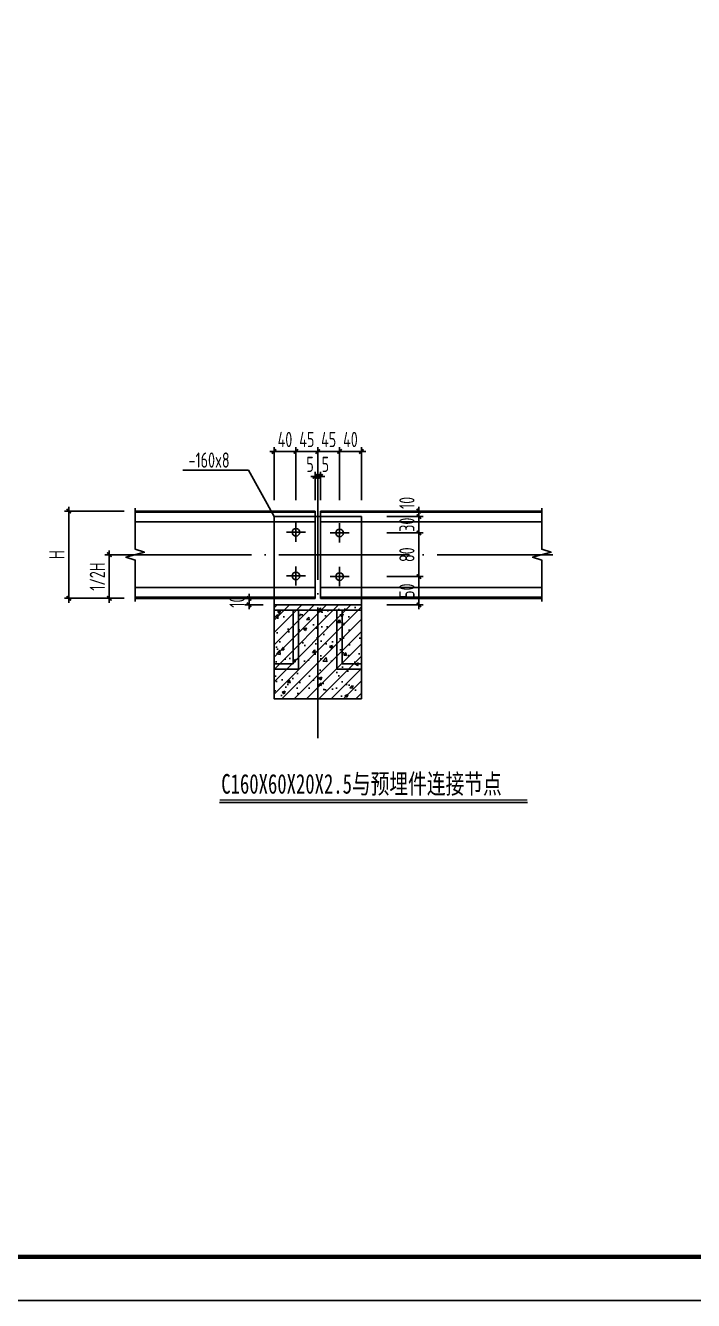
# Model space of a CAD drawing. Extents: x 753177 to 2169292, y -530934 to -273477.
# Drawn here: x 2138621 to 2153956, y -464184 to -434936 of the extents above; entities that cross this region are included whole.
import ezdxf

# ---------------------------------------------------------------- set-up
doc = ezdxf.new("R2010")
doc.units = 0
doc.header["$LTSCALE"] = 1500
doc.header["$MEASUREMENT"] = 0
for name, pattern in [('ACAD_ISO02W100', [15, 12, -3]), ('CONTINOUS', [0]), ('DOTE', [2.42, 2, -0.2, 0.02, -0.2])]:
    doc.linetypes.add(name, pattern=pattern)
doc.layers.get('Defpoints').update_dxf_attribs({"color": 252})
for name, color, linetype in [('00-tk', 151, 'Continuous'), ('1', 2, 'Continuous'), ('DIM', 3, 'Continuous'), ('DOTE', 1, 'Continuous'), ('TEXT', 7, 'Continuous'), ('THIN', 7, 'Continuous'), ('WINDOW', 4, 'Continuous')]:
    doc.layers.add(name, color=color, linetype=linetype)
doc.layers.add('TK', color=252, linetype='Continuous', lineweight=13)
doc.styles.add('TSSD_Dimension', font='Tssdeng.shx', dxfattribs={"width": 0.7, "bigfont": 'hztxt.shx'})
doc.styles.add('YG图名', font='simhei.ttf', dxfattribs={"width": 0.7, "height": 600})
doc.dimstyles.new('TSSD_100_100', dxfattribs={"dimtxt": 350, "dimasz": 100, "dimexe": 100, "dimexo": 250, "dimgap": 100, "dimtad": 1, "dimdec": 0, "dimzin": 0, "dimdsep": 46, "dimtxsty": 'TSSD_Dimension', "dimblk": 'ARCHTICK', "dimblk1": 'ARCHTICK', "dimblk2": 'ARCHTICK', "dimcen": 0, "dimdle": 100, "dimclrt": 7, "dimadec": 0, "dimazin": 0, "dimtfac": 1, "dimtdec": 0, "dimtix": 1, "dimtmove": 2, "dimatfit": 3, "dimfxl": 0, "dimtolj": 1, "dimtzin": 0, "dimarcsym": 0})

# ---------------------------------------------------------------- blocks, each defined once
blk = doc.blocks.new('A$C67844AE1')
at = {"layer": '00-tk'}
for p, q in [((3750, 1500), (124650, 1500)), ((0, 0), (126150, 0))]:
    blk.add_line(p, q, dxfattribs=at)
at = {"layer": '00-tk', "const_width": 150}
blk.add_lwpolyline([(3750, 87600), (124650, 87600), (124650, 1500), (3750, 1500)], close=True, dxfattribs=at)
blk = doc.blocks.new('_ArchTick')
at = {"color": 0, "linetype": 'ByBlock', "const_width": 0.4}
blk.add_lwpolyline([(-0.5, -0.5), (0.5, 0.5)], dxfattribs=at)
blk = doc.blocks.new('*D1421')
at = {"layer": 'Defpoints', "color": 0, "transparency": 16777216}
for p in [(2146665, -447577), (2147652, -447577), (2146665, -448227)]:
    blk.add_point(p, dxfattribs=at)
at = {"layer": 'DIM', "color": 0, "lineweight": -2, "transparency": 16777216}
for p, q in [((2147652, -448327), (2147652, -447477)), ((2146915, -447577), (2147752, -447577)), ((2146915, -448227), (2147752, -448227))]:
    blk.add_line(p, q, dxfattribs=at)
at = {"layer": 'DIM', "color": 0, "lineweight": -2, "transparency": 16777216, "xscale": 100, "yscale": 100, "zscale": 100}
for p, rotation in [((2147652, -447577), 90), ((2147652, -448227), 270)]:
    blk.add_blockref('_ArchTick', p, dxfattribs=dict(at, rotation=rotation))
at = {"layer": 'DIM', "color": 7, "transparency": 16777216, "insert": (2147377, -447902), "char_height": 350, "attachment_point": 5, "rotation": 90, "style": 'TSSD_Dimension'}
blk.add_mtext('\\A1;50', dxfattribs=at)
blk = doc.blocks.new('*D1422')
at = {"layer": 'Defpoints', "color": 0, "transparency": 16777216}
for p in [(2146665, -446075), (2146665, -446200), (2147652, -446075)]:
    blk.add_point(p, dxfattribs=at)
at = {"layer": 'DIM', "color": 0, "lineweight": -2, "transparency": 16777216}
for p, q in [((2147652, -446075), (2147652, -445975)), ((2146915, -446075), (2147752, -446075)), ((2146915, -446200), (2147752, -446200)), ((2147652, -446200), (2147652, -446075)), ((2147652, -446200), (2147652, -446300))]:
    blk.add_line(p, q, dxfattribs=at)
at = {"layer": 'DIM', "color": 0, "lineweight": -2, "transparency": 16777216, "xscale": 100, "yscale": 100, "zscale": 100}
for p, rotation in [((2147652, -446075), 270), ((2147652, -446200), 90)]:
    blk.add_blockref('_ArchTick', p, dxfattribs=dict(at, rotation=rotation))
at = {"layer": 'DIM', "color": 7, "transparency": 16777216, "insert": (2147377, -445887), "char_height": 350, "attachment_point": 5, "rotation": 90, "style": 'TSSD_Dimension'}
blk.add_mtext('\\A1;10', dxfattribs=at)
blk = doc.blocks.new('*D1423')
at = {"layer": 'Defpoints', "color": 0, "transparency": 16777216}
for p in [(2146665, -446200), (2147652, -446200), (2146665, -446576)]:
    blk.add_point(p, dxfattribs=at)
at = {"layer": 'DIM', "color": 0, "lineweight": -2, "transparency": 16777216}
for p, q in [((2146915, -446200), (2147752, -446200)), ((2147652, -446200), (2147652, -446100)), ((2147652, -446576), (2147652, -446200)), ((2146915, -446576), (2147752, -446576)), ((2147652, -446576), (2147652, -446676))]:
    blk.add_line(p, q, dxfattribs=at)
at = {"layer": 'DIM', "color": 0, "lineweight": -2, "transparency": 16777216, "xscale": 100, "yscale": 100, "zscale": 100}
for p, rotation in [((2147652, -446200), 270), ((2147652, -446576), 90)]:
    blk.add_blockref('_ArchTick', p, dxfattribs=dict(at, rotation=rotation))
at = {"layer": 'DIM', "color": 7, "transparency": 16777216, "insert": (2147377, -446388), "char_height": 350, "attachment_point": 5, "rotation": 90, "style": 'TSSD_Dimension'}
blk.add_mtext('\\A1;30', dxfattribs=at)
blk = doc.blocks.new('*D1424')
at = {"layer": 'Defpoints', "color": 0, "transparency": 16777216}
for p in [(2145393, -445279), (2145331, -446075), (2145393, -446075)]:
    blk.add_point(p, dxfattribs=at)
at = {"layer": 'DIM', "color": 0, "lineweight": -2, "transparency": 16777216}
for p, q in [((2145331, -445279), (2145231, -445279)), ((2145331, -445825), (2145331, -445179)), ((2145331, -445279), (2145393, -445279)), ((2145393, -445825), (2145393, -445179)), ((2145393, -445279), (2145493, -445279))]:
    blk.add_line(p, q, dxfattribs=at)
at = {"layer": 'DIM', "color": 0, "lineweight": -2, "transparency": 16777216, "xscale": 100, "yscale": 100, "zscale": 100}
blk.add_blockref('_ArchTick', (2145331, -445279), dxfattribs=at)
at = {"layer": 'DIM', "color": 0, "lineweight": -2, "transparency": 16777216, "xscale": 100, "yscale": 100, "zscale": 100, "rotation": 180}
blk.add_blockref('_ArchTick', (2145393, -445279), dxfattribs=at)
at = {"layer": 'DIM', "color": 7, "transparency": 16777216, "insert": (2145506, -445004), "char_height": 350, "attachment_point": 5, "style": 'TSSD_Dimension'}
blk.add_mtext('\\A1;5', dxfattribs=at)
blk = doc.blocks.new('*D1425')
at = {"layer": 'Defpoints', "color": 0, "transparency": 16777216}
for p in [(2145268, -445279), (2145268, -446075), (2145331, -446075)]:
    blk.add_point(p, dxfattribs=at)
at = {"layer": 'DIM', "color": 0, "lineweight": -2, "transparency": 16777216}
for p, q in [((2145268, -445279), (2145168, -445279)), ((2145268, -445825), (2145268, -445179)), ((2145331, -445279), (2145268, -445279)), ((2145331, -445825), (2145331, -445179)), ((2145331, -445279), (2145431, -445279))]:
    blk.add_line(p, q, dxfattribs=at)
at = {"layer": 'DIM', "color": 0, "lineweight": -2, "transparency": 16777216, "xscale": 100, "yscale": 100, "zscale": 100}
blk.add_blockref('_ArchTick', (2145268, -445279), dxfattribs=at)
at = {"layer": 'DIM', "color": 0, "lineweight": -2, "transparency": 16777216, "xscale": 100, "yscale": 100, "zscale": 100, "rotation": 180}
blk.add_blockref('_ArchTick', (2145331, -445279), dxfattribs=at)
at = {"layer": 'DIM', "color": 7, "transparency": 16777216, "insert": (2145155, -445004), "char_height": 350, "attachment_point": 5, "style": 'TSSD_Dimension'}
blk.add_mtext('\\A1;5', dxfattribs=at)
blk = doc.blocks.new('*D1426')
at = {"layer": 'Defpoints', "color": 0, "transparency": 16777216}
for p in [(2145331, -444708), (2145331, -446075), (2145831, -446075)]:
    blk.add_point(p, dxfattribs=at)
at = {"layer": 'DIM', "color": 0, "lineweight": -2, "transparency": 16777216}
for p, q in [((2145331, -444708), (2145231, -444708)), ((2145331, -445825), (2145331, -444608)), ((2145831, -444708), (2145331, -444708)), ((2145831, -445825), (2145831, -444608)), ((2145831, -444708), (2145931, -444708))]:
    blk.add_line(p, q, dxfattribs=at)
at = {"layer": 'DIM', "color": 0, "lineweight": -2, "transparency": 16777216, "xscale": 100, "yscale": 100, "zscale": 100}
blk.add_blockref('_ArchTick', (2145331, -444708), dxfattribs=at)
at = {"layer": 'DIM', "color": 0, "lineweight": -2, "transparency": 16777216, "xscale": 100, "yscale": 100, "zscale": 100, "rotation": 180}
blk.add_blockref('_ArchTick', (2145831, -444708), dxfattribs=at)
at = {"layer": 'DIM', "color": 7, "transparency": 16777216, "insert": (2145581, -444433), "char_height": 350, "attachment_point": 5, "style": 'TSSD_Dimension'}
blk.add_mtext('\\A1;45', dxfattribs=at)
blk = doc.blocks.new('*D1427')
at = {"layer": 'Defpoints', "color": 0, "transparency": 16777216}
for p in [(2145331, -444708), (2144829, -446075), (2145331, -446075)]:
    blk.add_point(p, dxfattribs=at)
at = {"layer": 'DIM', "color": 0, "lineweight": -2, "transparency": 16777216}
for p, q in [((2144829, -444708), (2144729, -444708)), ((2144829, -445825), (2144829, -444608)), ((2144829, -444708), (2145331, -444708)), ((2145331, -445825), (2145331, -444608)), ((2145331, -444708), (2145431, -444708))]:
    blk.add_line(p, q, dxfattribs=at)
at = {"layer": 'DIM', "color": 0, "lineweight": -2, "transparency": 16777216, "xscale": 100, "yscale": 100, "zscale": 100}
blk.add_blockref('_ArchTick', (2144829, -444708), dxfattribs=at)
at = {"layer": 'DIM', "color": 0, "lineweight": -2, "transparency": 16777216, "xscale": 100, "yscale": 100, "zscale": 100, "rotation": 180}
blk.add_blockref('_ArchTick', (2145331, -444708), dxfattribs=at)
at = {"layer": 'DIM', "color": 7, "transparency": 16777216, "insert": (2145080, -444433), "char_height": 350, "attachment_point": 5, "style": 'TSSD_Dimension'}
blk.add_mtext('\\A1;45', dxfattribs=at)
blk = doc.blocks.new('*D1428')
at = {"layer": 'Defpoints', "color": 0, "transparency": 16777216}
for p in [(2144328, -444708), (2144328, -446075), (2144829, -446075)]:
    blk.add_point(p, dxfattribs=at)
at = {"layer": 'DIM', "color": 0, "lineweight": -2, "transparency": 16777216}
for p, q in [((2144328, -444708), (2144228, -444708)), ((2144328, -445825), (2144328, -444608)), ((2144829, -444708), (2144328, -444708)), ((2144829, -445825), (2144829, -444608)), ((2144829, -444708), (2144929, -444708))]:
    blk.add_line(p, q, dxfattribs=at)
at = {"layer": 'DIM', "color": 0, "lineweight": -2, "transparency": 16777216, "xscale": 100, "yscale": 100, "zscale": 100}
blk.add_blockref('_ArchTick', (2144328, -444708), dxfattribs=at)
at = {"layer": 'DIM', "color": 0, "lineweight": -2, "transparency": 16777216, "xscale": 100, "yscale": 100, "zscale": 100, "rotation": 180}
blk.add_blockref('_ArchTick', (2144829, -444708), dxfattribs=at)
at = {"layer": 'DIM', "color": 7, "transparency": 16777216, "insert": (2144578, -444433), "char_height": 350, "attachment_point": 5, "style": 'TSSD_Dimension'}
blk.add_mtext('\\A1;40', dxfattribs=at)
blk = doc.blocks.new('*D1429')
at = {"layer": 'Defpoints', "color": 0, "transparency": 16777216}
for p in [(2146332, -444708), (2145831, -446075), (2146332, -446075)]:
    blk.add_point(p, dxfattribs=at)
at = {"layer": 'DIM', "color": 0, "lineweight": -2, "transparency": 16777216}
for p, q in [((2145831, -444708), (2145731, -444708)), ((2145831, -445825), (2145831, -444608)), ((2145831, -444708), (2146332, -444708)), ((2146332, -445825), (2146332, -444608)), ((2146332, -444708), (2146432, -444708))]:
    blk.add_line(p, q, dxfattribs=at)
at = {"layer": 'DIM', "color": 0, "lineweight": -2, "transparency": 16777216, "xscale": 100, "yscale": 100, "zscale": 100}
blk.add_blockref('_ArchTick', (2145831, -444708), dxfattribs=at)
at = {"layer": 'DIM', "color": 0, "lineweight": -2, "transparency": 16777216, "xscale": 100, "yscale": 100, "zscale": 100, "rotation": 180}
blk.add_blockref('_ArchTick', (2146332, -444708), dxfattribs=at)
at = {"layer": 'DIM', "color": 7, "transparency": 16777216, "insert": (2146081, -444433), "char_height": 350, "attachment_point": 5, "style": 'TSSD_Dimension'}
blk.add_mtext('\\A1;40', dxfattribs=at)
blk = doc.blocks.new('*D1430')
at = {"layer": 'Defpoints', "color": 0, "transparency": 16777216}
for p in [(2146665, -446576), (2147652, -446576), (2146665, -447577)]:
    blk.add_point(p, dxfattribs=at)
at = {"layer": 'DIM', "color": 0, "lineweight": -2, "transparency": 16777216}
for p, q in [((2146915, -446576), (2147752, -446576)), ((2147652, -447677), (2147652, -446476)), ((2146915, -447577), (2147752, -447577))]:
    blk.add_line(p, q, dxfattribs=at)
at = {"layer": 'DIM', "color": 0, "lineweight": -2, "transparency": 16777216, "xscale": 100, "yscale": 100, "zscale": 100}
for p, rotation in [((2147652, -446576), 90), ((2147652, -447577), 270)]:
    blk.add_blockref('_ArchTick', p, dxfattribs=dict(at, rotation=rotation))
at = {"layer": 'DIM', "color": 7, "transparency": 16777216, "insert": (2147377, -447076), "char_height": 350, "attachment_point": 5, "rotation": 90, "style": 'TSSD_Dimension'}
blk.add_mtext('\\A1;80', dxfattribs=at)
blk = doc.blocks.new('*D1431')
at = {"layer": 'Defpoints', "color": 0, "transparency": 16777216}
for p in [(2143753, -448077), (2144329, -448077), (2144329, -448227)]:
    blk.add_point(p, dxfattribs=at)
at = {"layer": 'DIM', "color": 0, "lineweight": -2, "transparency": 16777216}
for p, q in [((2144079, -448077), (2143653, -448077)), ((2143753, -448077), (2143753, -447977)), ((2143753, -448227), (2143753, -448077)), ((2144079, -448227), (2143653, -448227)), ((2143753, -448227), (2143753, -448327))]:
    blk.add_line(p, q, dxfattribs=at)
at = {"layer": 'DIM', "color": 0, "lineweight": -2, "transparency": 16777216, "xscale": 100, "yscale": 100, "zscale": 100}
for p, rotation in [((2143753, -448077), 270), ((2143753, -448227), 90)]:
    blk.add_blockref('_ArchTick', p, dxfattribs=dict(at, rotation=rotation))
at = {"layer": 'DIM', "color": 7, "transparency": 16777216, "insert": (2143478, -448152), "char_height": 350, "attachment_point": 5, "rotation": 90, "style": 'TSSD_Dimension'}
blk.add_mtext('\\A1;10', dxfattribs=at)
blk = doc.blocks.new('*D1432')
at = {"layer": 'Defpoints', "color": 0, "transparency": 16777216}
for p in [(2140546, -447076), (2141139, -447076), (2141139, -448077)]:
    blk.add_point(p, dxfattribs=at)
at = {"layer": 'DIM', "color": 0, "lineweight": -2, "transparency": 16777216}
for p, q in [((2140889, -447076), (2140446, -447076)), ((2140546, -448177), (2140546, -446976)), ((2140889, -448077), (2140446, -448077))]:
    blk.add_line(p, q, dxfattribs=at)
at = {"layer": 'DIM', "color": 0, "lineweight": -2, "transparency": 16777216, "xscale": 100, "yscale": 100, "zscale": 100}
for p, rotation in [((2140546, -447076), 90), ((2140546, -448077), 270)]:
    blk.add_blockref('_ArchTick', p, dxfattribs=dict(at, rotation=rotation))
at = {"layer": 'DIM', "color": 7, "transparency": 16777216, "insert": (2140271, -447577), "char_height": 350, "attachment_point": 5, "rotation": 90, "style": 'TSSD_Dimension'}
blk.add_mtext('\\A1;1/2H', dxfattribs=at)
blk = doc.blocks.new('*D1433')
at = {"layer": 'Defpoints', "color": 0, "transparency": 16777216}
for p in [(2141139, -446075), (2139616, -448077), (2141139, -448077)]:
    blk.add_point(p, dxfattribs=at)
at = {"layer": 'DIM', "color": 0, "lineweight": -2, "transparency": 16777216}
for p, q in [((2139616, -445975), (2139616, -448177)), ((2140889, -446075), (2139516, -446075)), ((2140889, -448077), (2139516, -448077))]:
    blk.add_line(p, q, dxfattribs=at)
at = {"layer": 'DIM', "color": 0, "lineweight": -2, "transparency": 16777216, "xscale": 100, "yscale": 100, "zscale": 100}
for p, rotation in [((2139616, -446075), 90), ((2139616, -448077), 270)]:
    blk.add_blockref('_ArchTick', p, dxfattribs=dict(at, rotation=rotation))
at = {"layer": 'DIM', "color": 7, "transparency": 16777216, "insert": (2139341, -447076), "char_height": 350, "attachment_point": 5, "rotation": 90, "style": 'TSSD_Dimension'}
blk.add_mtext('\\A1;H', dxfattribs=at)
blk = doc.blocks.new('A$C0B3D34D6')
at = {"layer": '1', "linetype": 'ByBlock'}
for p, q in [((907, 0), (-907, 0)), ((907, -109), (907, 0)), ((-907, -109), (907, -109)), ((-508, -109), (-508, -1227)), ((-399, -109), (-399, -1336)), ((399, -109), (399, -1336)), ((508, -109), (508, -1227)), ((-907, -1227), (-508, -1227)), ((-907, -1227), (-907, -1336)), ((907, -1227), (508, -1227)), ((907, -1336), (907, -1227)), ((-907, -1336), (-399, -1336)), ((907, -1336), (399, -1336))]:
    blk.add_line(p, q, dxfattribs=at)
blk.add_lwpolyline([(-907, 0), (-907, -109), (907, -109), (907, 0)], close=True, dxfattribs=at)

msp = doc.modelspace()

# ---------------------------------------------------------------- hatches: boundary and pattern name
at = {"layer": 'WINDOW', "linetype": 'ByBlock'}
h = msp.add_hatch(dxfattribs=at)
h.set_pattern_fill('AN31C', color=251, scale=1000, style=0)
h.set_pattern_definition([(45, (87935.69, -861372), (-141.421356, 141.421356), []), (50, (87935.7, -861372), (717.26018, -62.75213), [75, -825]), (355, (87935.7, -861372), (-138.75133, 752.19213), [60, -660]), (100.4514, (87995.46, -861377.2), (578.50938, 689.43954), [63.7402, -701.1421]), (46.1842, (87935.7, -861172), (1067.24105, -165.519), [112.5, -1237.5]), (96.6356, (88024.6, -861185.8), (934.6627, 974.11787), [95.6103, -1051.713]), (351.1842, (87935.7, -861172), (934.66195, 974.1186), [90, -990]), (21, (88035.7, -861222), (596.90705, -402.61889), [75, -825]), (326, (88035.7, -861222), (243.31533, 725.15005), [60, -660]), (71.4514, (88085.4, -861255.55), (840.22263, 322.5305), [63.7402, -701.1421]), (37.5, (87935.69, -861372), (12.159855, 332.893854), [0, -652, 0, -670, 0, -662.5]), (7.5, (87935.7, -861372), (263.06954, 394.41171), [0, -382, 0, -637, 0, -252.5]), (327.5, (87712.69, -861372), (533.822436, -22.554872), [0, -250, 0, -780, 0, -1035]), (317.5, (87612.7, -861372), (583.18617, 100.10498), [0, -325, 0, -518, 0, -735])])
h.paths.add_polyline_path([(2144329.4, -448227.4), (2146331.8, -448227.4), (2146331.8, -450381), (2144329.4, -450381)])

# ---------------------------------------------------------------- linework, layer by layer
for p, q in [((2143737.2, -445134), (2142232.6, -445134)), ((2143737.2, -445134), (2144329.4, -446200.1)), ((2145268, -446074.9), (2141139.4, -446074.9)), ((2144329.4, -446200.1), (2145393.2, -446200.1)), ((2144329.4, -448227.4), (2144329.4, -446200.1)), ((2145268, -446074.9), (2145268, -448077.3)), ((2145393.2, -446074.9), (2145393.2, -448077.3)), ((2145393.2, -446074.9), (2150473.7, -446074.9)), ((2145393.2, -446099.9), (2150473.7, -446099.9)), ((2145393.2, -446200.1), (2146331.8, -446200.1)), ((2146331.8, -446200.1), (2146331.8, -448227.4)), ((2145268, -448077.3), (2141139.4, -448077.3)), ((2145393.2, -448077.3), (2150473.7, -448077.3))]:
    msp.add_line(p, q)
at = {"linetype": 'ACAD_ISO02W100', "ltscale": 0.3}
for p, q in [((2145268, -446099.9), (2141139.4, -446099.9)), ((2145268, -446325.2), (2141139.4, -446325.2)), ((2145393.2, -446325.2), (2150473.7, -446325.2)), ((2145268, -447827), (2141139.4, -447827)), ((2145268, -448052.3), (2141139.4, -448052.3)), ((2145393.2, -447827), (2150473.7, -447827)), ((2145393.2, -448052.3), (2150473.7, -448052.3))]:
    msp.add_line(p, q, dxfattribs=at)
at = {"color": 1}
for centre in [(2144829.2, -446561.1), (2145831.2, -446575.5), (2144829.2, -447562.3), (2145831.2, -447576.7)]:
    msp.add_circle(centre, 87.6, dxfattribs=at)
at = {"layer": 'DIM'}
msp.add_line((2143076.7, -452757.6), (2150144.2, -452757.6), dxfattribs=at)
at = {"layer": 'DIM', "const_width": 26.4}
msp.add_lwpolyline([(2143076.7, -452702.2), (2150144.2, -452702.2)], dxfattribs=at)
at = {"layer": 'DOTE', "color": 251, "linetype": 'DOTE'}
for p, q in [((2145330.6, -451285.8), (2145330.6, -445433.2)), ((2144610.2, -446561.1), (2145048.2, -446561.1)), ((2144829.2, -446780.1), (2144829.2, -446342.1)), ((2145612.2, -446575.5), (2146050.2, -446575.5)), ((2145831.2, -446794.5), (2145831.2, -446356.5)), ((2140808.4, -447076.1), (2150727.3, -447076.1)), ((2144829.2, -447781.3), (2144829.2, -447343.3)), ((2145831.2, -447795.7), (2145831.2, -447357.7)), ((2144610.2, -447562.3), (2145048.2, -447562.3)), ((2145612.2, -447576.7), (2146050.2, -447576.7))]:
    msp.add_line(p, q, dxfattribs=at)
at = {"layer": 'THIN'}
for points in [[(2141139.4, -448145.9), (2141139.4, -447200.9), (2140928.1, -447133.7), (2141350.6, -447018.5), (2141139.4, -446951.3), (2141139.4, -446006.3)], [(2150473.7, -448145.9), (2150473.7, -447200.9), (2150262.4, -447133.7), (2150684.9, -447018.5), (2150473.7, -446951.3), (2150473.7, -446006.3)]]:
    msp.add_lwpolyline(points, dxfattribs=at)
at = {"layer": 'WINDOW', "color": 251, "linetype": 'ByBlock'}
msp.add_lwpolyline([(2144329.4, -448227.4), (2146331.8, -448227.4), (2146331.8, -450381), (2144329.4, -450381)], close=True, dxfattribs=at)

# ---------------------------------------------------------------- block references
at = {"layer": 'TK', "color": 2, "linetype": 'ByBlock', "xscale": 0.6666666665114462, "yscale": 0.6666666665114462, "zscale": 0.6666666665114462}
msp.add_blockref('A$C67844AE1', (2085191.6, -464184.4), dxfattribs=at)
at = {"layer": 'WINDOW', "linetype": 'ByBlock', "xscale": 1.103984639979899, "yscale": 1.103984639979899, "zscale": 1.103984639979899}
msp.add_blockref('A$C0B3D34D6', (2145330.6, -448227.4), dxfattribs=at)

# ---------------------------------------------------------------- texts
at = {"linetype": 'CONTINOUS', "style": 'TSSD_Dimension', "width": 0.7}
msp.add_text('-160x8', height=350.09, dxfattribs=at).set_placement((2142366.5, -445080.5))
at = {"layer": 'TEXT', "style": 'YG图名', "width": 0.7}
msp.add_text('C160X60X20X2.5与预埋件连接节点', height=450, dxfattribs=at).set_placement((2143116.2, -452557.4))

# ---------------------------------------------------------------- dimensions: what is measured, and where the dimension line sits
at = {"layer": 'DIM'}
for base, p1, p2, angle, text, picture, middle in [((2144327.7, -444708.1), (2144829.2, -446074.9), (2144327.7, -446074.9), 180, '40', '*D1428', (2144578.5, -444433.1)), ((2146331.8, -444708.1), (2145831.2, -446074.9), (2146331.8, -446074.9), 180, '40', '*D1429', (2146081.5, -444433.1)), ((2139616.1, -448077.3), (2141139.4, -446074.9), (2141139.4, -448077.3), 90, 'H', '*D1433', (2139341.1, -447076.1)), ((2147652.2, -446200.1), (2146664.6, -446575.5), (2146664.6, -446200.1), 270, '30', '*D1423', (2147377.2, -446387.8)), ((2147652.2, -446575.5), (2146664.6, -447576.7), (2146664.6, -446575.5), 90, '80', '*D1430', (2147377.2, -447076.1)), ((2140546.4, -447076.1), (2141139.4, -448077.3), (2141139.4, -447076.1), 90, '1/2H', '*D1432', (2140271.4, -447576.7)), ((2147652.2, -447576.7), (2146664.6, -448227.4), (2146664.6, -447576.7), 270, '50', '*D1421', (2147377.2, -447902)), ((2143753.2, -448077.3), (2144329.4, -448227.4), (2144329.4, -448077.3), 270, '10', '*D1431', (2143478.2, -448152.3))]:
    dim = msp.add_linear_dim(base=base, p1=p1, p2=p2, angle=angle, text=text, dimstyle='TSSD_100_100', dxfattribs=at)
    dim.commit()
    dim.dimension.update_dxf_attribs({"geometry": picture, "text_midpoint": middle})
for p1, picture, middle in [((2144829.2, -446074.9), '*D1427', (2145079.9, -444433.1)), ((2145831.2, -446074.9), '*D1426', (2145580.9, -444433.1))]:
    dim = msp.add_linear_dim(base=(2145330.6, -444708.1), p1=p1, p2=(2145330.6, -446074.9), text='45', dimstyle='TSSD_100_100', dxfattribs=at)
    dim.commit()
    dim.dimension.update_dxf_attribs({"geometry": picture, "text_midpoint": middle})
for base, p2, picture, middle in [((2145268, -445278.6), (2145268, -446074.9), '*D1425', (2145155.4, -445003.6)), ((2145393.2, -445278.6), (2145393.2, -446074.9), '*D1424', (2145505.8, -445003.6))]:
    dim = msp.add_linear_dim(base=base, p1=(2145330.6, -446074.9), p2=p2, text='5', dimstyle='TSSD_100_100', dxfattribs=at)
    dim.commit()
    dim.dimension.update_dxf_attribs({"geometry": picture, "text_midpoint": middle, "dimtype": 160})
dim = msp.add_linear_dim(base=(2147652.2, -446074.9), p1=(2146664.6, -446200.1), p2=(2146664.6, -446074.9), angle=270, text='10', dimstyle='TSSD_100_100', dxfattribs=at)
dim.commit()
dim.dimension.update_dxf_attribs({"geometry": '*D1422', "text_midpoint": (2147377.2, -445886.9), "dimtype": 160})

doc.saveas('drawing.dxf')
